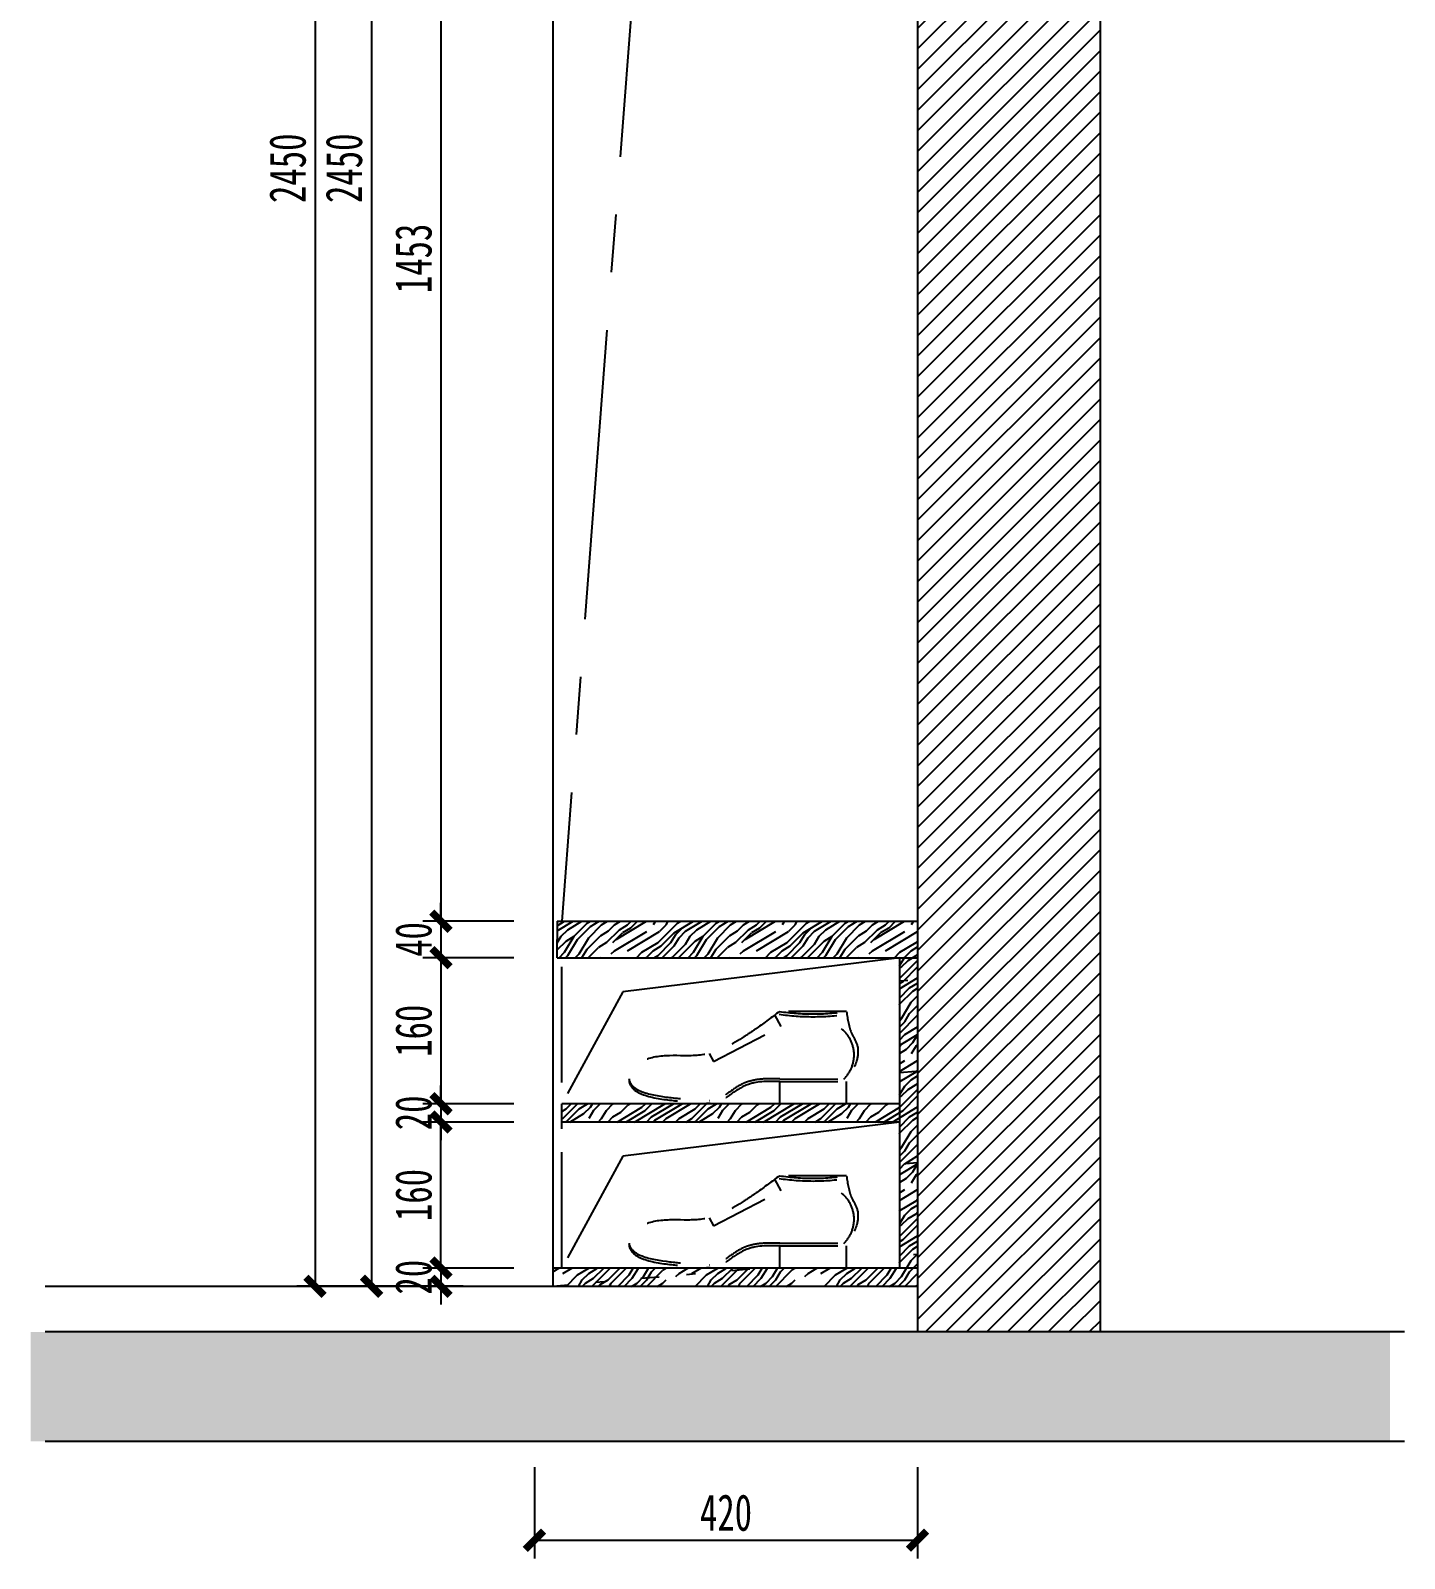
# Model space of a CAD drawing. Header units: millimetres. Extents: x 3104083 to 3173399, y -3165492 to -3044687.
# Drawn here: x 3134711 to 3136217, y -3051077 to -3049403 of the extents above; entities that cross this region are included whole.
import ezdxf

# ---------------------------------------------------------------- set-up
doc = ezdxf.new("R2010")
doc.units = ezdxf.units.MM
doc.header["$LTSCALE"] = 500
doc.header["$MEASUREMENT"] = 0
doc.header["$PDMODE"] = 2
doc.linetypes.add('CENTER', pattern=[50.8, 31.75, -6.35, 6.35, -6.35])
doc.linetypes.add('DASHED', pattern=[19.05, 12.7, -6.35])
doc.layers.get('0').update_dxf_attribs({"linetype": 'CONTINUOUS'})
doc.layers.get('DEFPOINTS').update_dxf_attribs({"linetype": 'CONTINUOUS'})
for name, color, linetype in [('A-土建墙（含管井、立管）', 6, 'CONTINUOUS'), ('D-节点填充', 250, 'CONTINUOUS'), ('D-节点尺寸', 5, 'CONTINUOUS'), ('D-造型粗线', 4, 'CONTINUOUS'), ('E-立面填充', 250, 'CONTINUOUS'), ('E-立面活动家具', 22, 'DASHED'), ('E-立面造型线', 3, 'CONTINUOUS'), ('W-尺寸', 5, 'CONTINUOUS')]:
    doc.layers.add(name, color=color, linetype=linetype)
doc.styles.add('DIM', font='SimSun.ttf', dxfattribs={"width": 0.7})
doc.dimstyles.new('20', dxfattribs={"dimscale": 20, "dimtxt": 2, "dimasz": 1, "dimexe": 1, "dimexo": 1, "dimgap": 0.5, "dimtad": 1, "dimdec": 0, "dimzin": 0, "dimdsep": 46, "dimtxsty": 'DIM', "dimblk": 'ARCHTICK', "dimcen": 0, "dimclrd": 5, "dimclre": 5, "dimclrt": 35, "dimadec": 0, "dimazin": 0, "dimtfac": 0.5, "dimtdec": 0, "dimtix": 1, "dimtmove": 2, "dimatfit": 2, "dimldrblk": 'A', "dimfxl": 0, "dimtolj": 1, "dimtzin": 0, "dimlwd": -1, "dimlwe": -1, "dimarcsym": 0})

# ---------------------------------------------------------------- blocks, each defined once
blk = doc.blocks.new('dfdfdhh')
at = {"layer": 'E-立面活动家具', "ltscale": 0.01}
for p, q in [((169384.3, -129033.6), (169310.8, -129033.6)), ((169311.2, -129107.5), (169381.3, -129107.6))]:
    blk.add_line(p, q, dxfattribs=at)
blk.add_lwpolyline([(169233.9, -129079.6), (169238.5, -129088.4), (169312.5, -129050.1), (169305.8, -129037.3)], dxfattribs=at)
blk.add_lwpolyline([(169311.1, -129134.7), (169311.1, -129110.4), (169384, -129110.4), (169384, -129134.7)], close=True, dxfattribs=at)
for centre, radius, start, end in [((169347.6, -128792), 247.3, 261.3395, 278.6605), ((169347.6, -128792), 244.3, 261.3395, 278.6605), ((169356, -129081.2), 36.6, 313.8118, 51.2985)]:
    blk.add_arc(centre, radius, start, end, dxfattribs=at)
for points, knots in [([(169310.8, -129033.6), (169302.5, -129039.8), (169289.9, -129049.3), (169264, -129066.7), (169226.1, -129088.4), (169182.4, -129077.9), (169156.9, -129089.6), (169148.5, -129095.2), (169146.7, -129102.1), (169142.5, -129124.1), (169194.2, -129132.1), (169222.6, -129133.5), (169234.9, -129134.2)], [0, 0, 0, 0, 31.711828, 48.79331, 96.806468, 160.998217, 174.056652, 183.591903, 190.509155, 195.275326, 250.828637, 292.604358, 292.604358, 292.604358, 292.604358]), ([(169384.3, -129033.6), (169385.5, -129042), (169387.4, -129055.2), (169397.9, -129071), (169396, -129090.9), (169388.6, -129102.9), (169384, -129110.4)], [0, 0, 0, 0, 25.789808, 40.639212, 56.626566, 83.82447, 83.82447, 83.82447, 83.82447]), ([(169145.8, -129108.1), (169148.7, -129122.2), (169195.1, -129129.2), (169222.4, -129130.6), (169234.6, -129131.3)], [199.373676, 199.373676, 199.373676, 199.373676, 250.828637, 292.604358, 292.604358, 292.604358, 292.604358]), ([(169311.2, -129107.5), (169308.5, -129107.4), (169305.9, -129107.4), (169298.3, -129107.3), (169293.5, -129107.4), (169286.3, -129108.2), (169284, -129108.6), (169279.6, -129109.6), (169277.5, -129110.1), (169273.5, -129111.5), (169271.6, -129112.3), (169264.7, -129115.7), (169260.1, -129118.8), (169254.6, -129122.8), (169253.6, -129123.6), (169251.6, -129125), (169250.7, -129125.7), (169248.7, -129127.1), (169247.7, -129127.7), (169245.9, -129128.7), (169245, -129129.1), (169243.4, -129129.8), (169242.7, -129130), (169241.2, -129130.4), (169240.4, -129130.6), (169238, -129130.9), (169236.3, -129131.1), (169234.6, -129131.3)], [0, 0, 0, 0, 7.954306, 7.954306, 22.333194, 22.333194, 29.512466, 29.512466, 35.781551, 35.781551, 42.050637, 42.050637, 58.414237, 58.414237, 62.14941, 62.14941, 65.884584, 65.884584, 69.784306, 69.784306, 73.180599, 73.180599, 75.971611, 75.971611, 78.762623, 78.762623, 84.07225, 84.07225, 84.07225, 84.07225]), ([(169311.1, -129110.4), (169299.3, -129110.1), (169279.7, -129109.6), (169258.9, -129122.8), (169246.3, -129133.1), (169238, -129133.9), (169234.9, -129134.2)], [0, 0, 0, 0, 35.415946, 58.703813, 74.57991, 84.07225, 84.07225, 84.07225, 84.07225])]:
    blk.add_open_spline(points, degree=3, knots=knots, dxfattribs=at)
blk = doc.blocks.new('_ArchTick')
at = {"color": 0, "linetype": 'ByBlock', "const_width": 0.4}
blk.add_lwpolyline([(-0.5, -0.5), (0.5, 0.5)], dxfattribs=at)
blk = doc.blocks.new('*D921')
at = {"layer": 'DEFPOINTS', "color": 0, "ltscale": 0.15}
for p in [(3135223.7, -3048328.5), (3135085, -3050778.5), (3135223.7, -3050778.5)]:
    blk.add_point(p, dxfattribs=at)
at = {"layer": 'W-尺寸', "color": 5, "ltscale": 0.15}
for p, q in [((3135165, -3048328.5), (3135065, -3048328.5)), ((3135085, -3048328.5), (3135085, -3050778.5)), ((3135165, -3050778.5), (3135065, -3050778.5))]:
    blk.add_line(p, q, dxfattribs=at)
at = {"layer": 'W-尺寸', "color": 5, "ltscale": 0.15, "xscale": 20, "yscale": 20, "zscale": 20}
for p, rotation in [((3135085, -3048328.5), 90), ((3135085, -3050778.5), 270)]:
    blk.add_blockref('_ArchTick', p, dxfattribs=dict(at, rotation=rotation))
at = {"layer": 'W-尺寸', "color": 35, "ltscale": 0.15, "insert": (3135055, -3049553.5), "char_height": 40, "attachment_point": 5, "rotation": 90, "style": 'DIM'}
blk.add_mtext('\\A1;2450', dxfattribs=at)
blk = doc.blocks.new('A')
for p, q in [((-1.435, 1.148), (-1.09, 1.437)), ((-1.435, 1.148), (-0.369, 0)), ((-1.09, 1.437), (0, 0)), ((-0.369, 0), (-2.127, 0)), ((-1.435, -1.148), (-0.369, 0)), ((-1.09, -1.437), (0, 0)), ((-1.435, -1.148), (-1.09, -1.437))]:
    blk.add_line(p, q)
for points in [[(-1.435, 1.148), (-1.09, 1.437), (-0.369, 0), (0, 0)], [(-1.435, -1.148), (-1.09, -1.437), (-0.369, 0), (0, 0)]]:
    blk.add_solid(points)
blk = doc.blocks.new('*D923')
at = {"layer": 'D-节点填充', "color": 5, "ltscale": 0.15}
for p, q in [((3135241.2, -3048926), (3135141.2, -3048926)), ((3135161.2, -3048926), (3135161.2, -3050378.5)), ((3135241.2, -3050378.5), (3135141.2, -3050378.5))]:
    blk.add_line(p, q, dxfattribs=at)
at = {"layer": 'DEFPOINTS', "color": 0, "ltscale": 0.15}
for p in [(3135371.1, -3048926), (3135161.2, -3050378.5), (3135396.1, -3050378.5)]:
    blk.add_point(p, dxfattribs=at)
at = {"layer": 'D-节点填充', "color": 5, "ltscale": 0.15, "xscale": 20, "yscale": 20, "zscale": 20}
for p, rotation in [((3135161.2, -3048926), 90), ((3135161.2, -3050378.5), 270)]:
    blk.add_blockref('_ArchTick', p, dxfattribs=dict(at, rotation=rotation))
at = {"layer": 'D-节点填充', "color": 35, "ltscale": 0.15, "insert": (3135131.2, -3049652.3), "char_height": 40, "attachment_point": 5, "rotation": 90, "style": 'DIM'}
blk.add_mtext('\\A1;1453', dxfattribs=at)
blk = doc.blocks.new('*D925')
at = {"layer": 'D-节点填充', "color": 5, "ltscale": 0.15}
for p, q in [((3135263.6, -3050976.7), (3135263.6, -3051076.7)), ((3135683.6, -3050976.7), (3135683.6, -3051076.7)), ((3135263.6, -3051056.7), (3135683.6, -3051056.7))]:
    blk.add_line(p, q, dxfattribs=at)
at = {"layer": 'DEFPOINTS', "color": 0, "ltscale": 0.15}
for p in [(3135263.6, -3050758.5), (3135683.6, -3050758.5), (3135683.6, -3051056.7)]:
    blk.add_point(p, dxfattribs=at)
at = {"layer": 'D-节点填充', "color": 5, "ltscale": 0.15, "xscale": 20, "yscale": 20, "zscale": 20, "rotation": 180}
blk.add_blockref('_ArchTick', (3135263.6, -3051056.7), dxfattribs=at)
at = {"layer": 'D-节点填充', "color": 5, "ltscale": 0.15, "xscale": 20, "yscale": 20, "zscale": 20}
blk.add_blockref('_ArchTick', (3135683.6, -3051056.7), dxfattribs=at)
at = {"layer": 'D-节点填充', "color": 35, "ltscale": 0.15, "insert": (3135473.6, -3051026.7), "char_height": 40, "attachment_point": 5, "style": 'DIM'}
blk.add_mtext('\\A1;420', dxfattribs=at)
blk = doc.blocks.new('*D926')
at = {"layer": 'D-节点填充', "color": 5, "ltscale": 0.15}
for p, q in [((3135241.2, -3050418.5), (3135141.2, -3050418.5)), ((3135161.2, -3050418.5), (3135161.2, -3050578.5)), ((3135241.2, -3050578.5), (3135141.2, -3050578.5))]:
    blk.add_line(p, q, dxfattribs=at)
at = {"layer": 'DEFPOINTS', "color": 0, "ltscale": 0.15}
for p in [(3135288.6, -3050418.5), (3135161.2, -3050578.5), (3135293.6, -3050578.5)]:
    blk.add_point(p, dxfattribs=at)
at = {"layer": 'D-节点填充', "color": 5, "ltscale": 0.15, "xscale": 20, "yscale": 20, "zscale": 20}
for p, rotation in [((3135161.2, -3050418.5), 90), ((3135161.2, -3050578.5), 270)]:
    blk.add_blockref('_ArchTick', p, dxfattribs=dict(at, rotation=rotation))
at = {"layer": 'D-节点填充', "color": 35, "ltscale": 0.15, "insert": (3135131.2, -3050498.5), "char_height": 40, "attachment_point": 5, "rotation": 90, "style": 'DIM'}
blk.add_mtext('\\A1;160', dxfattribs=at)
blk = doc.blocks.new('*D927')
at = {"layer": 'D-节点填充', "color": 5, "ltscale": 0.15}
for p, q in [((3135161.2, -3050378.5), (3135161.2, -3050358.5)), ((3135221.2, -3050378.5), (3135141.2, -3050378.5)), ((3135161.2, -3050378.5), (3135161.2, -3050418.5)), ((3135221.2, -3050418.5), (3135141.2, -3050418.5)), ((3135161.2, -3050418.5), (3135161.2, -3050438.5))]:
    blk.add_line(p, q, dxfattribs=at)
at = {"layer": 'DEFPOINTS', "color": 0, "ltscale": 0.15}
for p in [(3135241.2, -3050378.5), (3135161.2, -3050418.5), (3135241.2, -3050418.5)]:
    blk.add_point(p, dxfattribs=at)
at = {"layer": 'D-节点填充', "color": 5, "ltscale": 0.15, "xscale": 20, "yscale": 20, "zscale": 20}
for p, rotation in [((3135161.2, -3050378.5), 270), ((3135161.2, -3050418.5), 90)]:
    blk.add_blockref('_ArchTick', p, dxfattribs=dict(at, rotation=rotation))
at = {"layer": 'D-节点填充', "color": 35, "ltscale": 0.15, "insert": (3135131.2, -3050398.5), "char_height": 40, "attachment_point": 5, "rotation": 90, "style": 'DIM'}
blk.add_mtext('\\A1;40', dxfattribs=at)
blk = doc.blocks.new('*D1013')
at = {"layer": 'D-节点填充', "color": 5, "ltscale": 0.15}
for p, q in [((3135161.2, -3050758.5), (3135161.2, -3050738.5)), ((3135201.2, -3050758.5), (3135141.2, -3050758.5)), ((3135161.2, -3050758.5), (3135161.2, -3050778.5)), ((3135185.4, -3050778.5), (3135141.2, -3050778.5)), ((3135161.2, -3050778.5), (3135161.2, -3050798.5))]:
    blk.add_line(p, q, dxfattribs=at)
at = {"layer": 'DEFPOINTS', "color": 0, "ltscale": 0.15}
for p in [(3135221.2, -3050758.5), (3135161.2, -3050778.5), (3135205.4, -3050778.5)]:
    blk.add_point(p, dxfattribs=at)
at = {"layer": 'D-节点填充', "color": 5, "ltscale": 0.15, "xscale": 20, "yscale": 20, "zscale": 20}
for p, rotation in [((3135161.2, -3050758.5), 270), ((3135161.2, -3050778.5), 90)]:
    blk.add_blockref('_ArchTick', p, dxfattribs=dict(at, rotation=rotation))
at = {"layer": 'D-节点填充', "color": 35, "ltscale": 0.15, "insert": (3135131.2, -3050768.5), "char_height": 40, "attachment_point": 5, "rotation": 90, "style": 'DIM'}
blk.add_mtext('\\A1;20', dxfattribs=at)
blk = doc.blocks.new('*D1014')
at = {"layer": 'D-节点填充', "color": 5, "ltscale": 0.15}
for p, q in [((3135161.2, -3050578.5), (3135161.2, -3050558.5)), ((3135241.2, -3050578.5), (3135141.2, -3050578.5)), ((3135161.2, -3050578.5), (3135161.2, -3050598.5)), ((3135241.2, -3050598.5), (3135141.2, -3050598.5)), ((3135161.2, -3050598.5), (3135161.2, -3050618.5))]:
    blk.add_line(p, q, dxfattribs=at)
at = {"layer": 'DEFPOINTS', "color": 0, "ltscale": 0.15}
for p in [(3135293.6, -3050578.5), (3135161.2, -3050598.5), (3135293.6, -3050598.5)]:
    blk.add_point(p, dxfattribs=at)
at = {"layer": 'D-节点填充', "color": 5, "ltscale": 0.15, "xscale": 20, "yscale": 20, "zscale": 20}
for p, rotation in [((3135161.2, -3050578.5), 270), ((3135161.2, -3050598.5), 90)]:
    blk.add_blockref('_ArchTick', p, dxfattribs=dict(at, rotation=rotation))
at = {"layer": 'D-节点填充', "color": 35, "ltscale": 0.15, "insert": (3135131.2, -3050588.5), "char_height": 40, "attachment_point": 5, "rotation": 90, "style": 'DIM'}
blk.add_mtext('\\A1;20', dxfattribs=at)
blk = doc.blocks.new('*D928')
at = {"layer": 'D-节点填充', "color": 5, "ltscale": 0.15}
for p, q in [((3135241.2, -3050598.5), (3135141.2, -3050598.5)), ((3135161.2, -3050758.5), (3135161.2, -3050598.5)), ((3135241.2, -3050758.5), (3135141.2, -3050758.5))]:
    blk.add_line(p, q, dxfattribs=at)
at = {"layer": 'DEFPOINTS', "color": 0, "ltscale": 0.15}
for p in [(3135161.2, -3050598.5), (3135293.6, -3050598.5), (3135293.6, -3050758.5)]:
    blk.add_point(p, dxfattribs=at)
at = {"layer": 'D-节点填充', "color": 5, "ltscale": 0.15, "xscale": 20, "yscale": 20, "zscale": 20}
for p, rotation in [((3135161.2, -3050598.5), 90), ((3135161.2, -3050758.5), 270)]:
    blk.add_blockref('_ArchTick', p, dxfattribs=dict(at, rotation=rotation))
at = {"layer": 'D-节点填充', "color": 35, "ltscale": 0.15, "insert": (3135131.2, -3050678.5), "char_height": 40, "attachment_point": 5, "rotation": 90, "style": 'DIM'}
blk.add_mtext('\\A1;160', dxfattribs=at)
blk = doc.blocks.new('*D973')
at = {"layer": 'D-节点尺寸', "color": 5, "ltscale": 0.15}
for p, q in [((3135103.2, -3048328.5), (3135003.2, -3048328.5)), ((3135023.2, -3048328.5), (3135023.2, -3050778.5)), ((3135103.2, -3050778.5), (3135003.2, -3050778.5))]:
    blk.add_line(p, q, dxfattribs=at)
at = {"layer": 'DEFPOINTS', "color": 0, "ltscale": 0.15}
for p in [(3135205.4, -3048328.5), (3135023.2, -3050778.5), (3135253.1, -3050778.5)]:
    blk.add_point(p, dxfattribs=at)
at = {"layer": 'D-节点尺寸', "color": 5, "ltscale": 0.15, "xscale": 20, "yscale": 20, "zscale": 20}
for p, rotation in [((3135023.2, -3048328.5), 90), ((3135023.2, -3050778.5), 270)]:
    blk.add_blockref('_ArchTick', p, dxfattribs=dict(at, rotation=rotation))
at = {"layer": 'D-节点尺寸', "color": 35, "ltscale": 0.15, "insert": (3134993.2, -3049553.5), "char_height": 40, "attachment_point": 5, "rotation": 90, "style": 'DIM'}
blk.add_mtext('\\A1;2450', dxfattribs=at)

msp = doc.modelspace()

# ---------------------------------------------------------------- hatches: boundary and pattern name
at = {"layer": 'D-节点填充', "ltscale": 0.15}
h = msp.add_hatch(dxfattribs=at)
h.set_pattern_fill('ANSI31', color=256, scale=5, style=0)
h.set_pattern_definition([(45, (3132691.848, -3048328.548), (-11.22532, 11.22532), [])])
h.paths.add_polyline_path([(3135883.648, -3047848.548), (3135683.648, -3047848.548), (3135683.648, -3050828.548), (3135883.648, -3050828.548)])
h = msp.add_hatch(dxfattribs=at)
h.set_pattern_fill('PANEL', color=256, scale=100, angle=45, style=0, pattern_type=2)
h.set_pattern_definition([(5, (3135280.65, -3050778.55), (-8.716, 99.62), [20, -30, 10, -40]), (45, (3135328.38, -3050727.28), (-70.71, 70.71), [20, -80]), (45, (3135317.77, -3050730.82), (-70.71, 70.71), [10, -90]), (45, (3135277.11, -3050767.94), (-70.71, 70.71), [5, -70, 5, -20]), (45, (3135298.33, -3050739.66), (-70.71, 70.71), [20, -30, 5, -45]), (45, (3135278.88, -3050755.57), (-70.71, 70.71), [15, -85]), (45, (3135294.79, -3050736.12), (-70.71, 70.71), [30, -70]), (45, (3135271.81, -3050755.57), (-70.71, 70.71), [20, -80]), (45, (3135298.33, -3050725.51), (-70.71, 70.71), [50, -50]), (45, (3135273.58, -3050743.19), (-70.71, 70.71), [10, -30, 20, -40]), (45, (3135321.31, -3050691.93), (-70.71, 70.71), [20, -80]), (45, (3135305.4, -3050704.3), (-70.71, 70.71), [10, -90]), (45, (3135289.49, -3050716.68), (-70.71, 70.71), [10, -90]), (45, (3135252.36, -3050750.26), (-70.71, 70.71), [20, -80]), (45, (3135285.95, -3050713.14), (-70.71, 70.71), [20, -80]), (45, (3135282.42, -3050709.6), (-70.71, 70.71), [20, -20, 20, -40]), (45, (3135264.74, -3050720.21), (-70.71, 70.71), [10, -50, 20, -20]), (45, (3135277.11, -3050704.3), (-70.71, 70.71), [30, -70]), (45, (3135273.58, -3050700.77), (-70.71, 70.71), [20, -80]), (45, (3135243.52, -3050727.28), (-70.71, 70.71), [30, -40, 10, -20]), (45, (3135239.99, -3050723.75), (-70.71, 70.71), [50, -50]), (45, (3135280.65, -3050679.55), (-70.71, 70.71), [10, -90]), (45, (3135257.67, -3050699), (-70.71, 70.71), [20, -80]), (45, (3135241.76, -3050711.37), (-70.71, 70.71), [10, -40, 10, -40]), (45, (3135232.92, -3050716.68), (-70.71, 70.71), [10, -30, 20, -40]), (45, (3135245.29, -3050700.77), (-70.71, 70.71), [10, -50, 10, -30]), (45, (3135257.67, -3050684.86), (-70.71, 70.71), [30, -70]), (45, (3135225.85, -3050709.6), (-70.71, 70.71), [20, -80]), (45, (3135259.43, -3050672.48), (-70.71, 70.71), [10, -90]), (45, (3135271.81, -3050656.57), (-70.71, 70.71), [10, -90]), (59.036, (3135324.842, -3050723.747), (70.7107, 70.7107), [10.3, -402.011]), (59.036, (3135316.003, -3050700.766), (70.7107, 70.7107), [10.3, -402.01]), (59.036, (3135266.506, -3050665.41), (70.7107, 70.7107), [10.3, -402.011]), (59.036, (3135271.81, -3050713.14), (70.7107, 70.7107), [10.3, -402.011]), (59.036, (3135275.345, -3050688.392), (70.7107, 70.7107), [10.3, -402.011]), (59.036, (3135287.72, -3050686.624), (70.7107, 70.7107), [10.3, -402.011]), (59.036, (3135239.99, -3050709.605), (70.7107, 70.7107), [10.3, -402.011]), (59.036, (3135271.81, -3050684.856), (70.7107, 70.7107), [10.3, -402.011]), (59.036, (3135312.468, -3050697.23), (70.7107, 70.7107), [20.6, -391.71]), (59.036, (3135300.093, -3050698.998), (70.7107, 70.7107), [20.6, -391.711]), (59.036, (3135296.558, -3050695.463), (70.7107, 70.7107), [20.6, -391.711]), (210.964, (3135298.326, -3050739.657), (-70.7107, -70.7107), [10.3, -20.6, 10.3, -371.1106]), (210.964, (3135273.577, -3050743.192), (-70.7107, -70.7107), [10.3, -402.011]), (210.964, (3135241.757, -3050711.373), (-70.7107, -70.7107), [20.6, -391.711]), (239.036, (3135328.378, -3050727.282), (-70.7107, -70.7107), [10.3, -402.011]), (30.964, (3135342.52, -3050713.14), (70.7107, 70.7107), [10.3, -402.01]), (30.964, (3135296.558, -3050709.605), (70.7107, 70.7107), [10.3, -402.011]), (30.964, (3135298.326, -3050683.088), (70.7107, 70.7107), [10.3, -402.01]), (30.964, (3135264.738, -3050706.07), (70.7107, 70.7107), [10.3, -402.011]), (30.964, (3135248.828, -3050704.301), (70.7107, 70.7107), [10.3, -402.011]), (30.964, (3135252.364, -3050693.695), (70.7107, 70.7107), [10.3, -402.011]), (30.964, (3135264.738, -3050706.07), (70.7107, 70.7107), [10.3, -402.011]), (30.964, (3135275.345, -3050674.25), (70.7107, 70.7107), [41.2, -371.111]), (30.964, (3135280.648, -3050764.406), (70.7107, 70.7107), [41.2, -371.111]), (30.964, (3135282.416, -3050752.03), (70.7107, 70.7107), [41.2, -371.111]), (30.964, (3135285.95, -3050741.425), (70.7107, 70.7107), [10.3, -20.6, 20.6, -360.8106]), (30.964, (3135280.648, -3050736.121), (70.7107, 70.7107), [20.6, -20.6, 20.6, -350.5106]), (30.964, (3135266.506, -3050736.121), (70.7107, 70.7107), [41.2, -371.111]), (30.964, (3135254.131, -3050737.89), (70.7107, 70.7107), [41.2, -371.111]), (30.964, (3135250.596, -3050734.354), (70.7107, 70.7107), [41.2, -371.111]), (30.964, (3135278.88, -3050663.643), (70.7107, 70.7107), [10.3, -402.011]), (30.964, (3135278.88, -3050649.5), (70.7107, 70.7107), [20.6, -391.71]), (30.964, (3135239.99, -3050695.463), (70.7107, 70.7107), [20.6, -391.711]), (30.964, (3135294.79, -3050764.406), (70.7107, 70.7107), [41.2, -371.111]), (30.964, (3135287.72, -3050672.482), (70.7107, 70.7107), [30.9, -381.411]), (30.964, (3135300.093, -3050670.714), (70.7107, 70.7107), [61.8, -350.51])])
h.paths.add_polyline_path([(3135683.648, -3050398.548), (3135683.648, -3050378.548), (3135288.648, -3050378.548), (3135288.648, -3050398.548)])
h.paths.add_polyline_path([(3135288.648, -3050398.548), (3135288.648, -3050418.548), (3135683.648, -3050418.548), (3135683.648, -3050398.548)])
h.paths.add_polyline_path([(3135663.648, -3050758.548), (3135683.648, -3050758.548), (3135683.648, -3050418.548), (3135663.648, -3050418.548)])
h.paths.add_polyline_path([(3135293.648, -3050578.522), (3135293.648, -3050598.522), (3135663.648, -3050598.522), (3135663.648, -3050578.522)])
h.paths.add_polyline_path([(3135283.648, -3050758.548), (3135283.648, -3050778.548), (3135683.648, -3050778.548), (3135683.648, -3050758.548)])
at = {"layer": 'E-立面填充', "ltscale": 0.15}
msp.add_hatch(color=256, dxfattribs=at).paths.add_polyline_path([(3136201.463, -3050828.548), (3134711.263, -3050828.548), (3134711.263, -3050948.548), (3136201.463, -3050948.548)])

# ---------------------------------------------------------------- linework, layer by layer
at = {"layer": 'A-土建墙（含管井、立管）', "color": 6}
for p, q in [((3135683.648, -3047848.548), (3135683.648, -3050828.548)), ((3135883.648, -3047848.548), (3135883.648, -3050828.548)), ((3136217.348, -3050828.548), (3134727.148, -3050828.548)), ((3136217.348, -3050948.548), (3134727.148, -3050948.548))]:
    msp.add_line(p, q, dxfattribs=at)
at = {"layer": 'D-造型粗线', "ltscale": 0.15}
msp.add_line((3135683.648, -3050778.548), (3134727.148, -3050778.548), dxfattribs=at)
at = {"layer": 'E-立面造型线', "ltscale": 0.15}
for p, q in [((3135283.648, -3048428.548), (3135283.648, -3050758.548)), ((3135288.648, -3050378.548), (3135683.648, -3050378.548)), ((3135288.648, -3050378.548), (3135288.648, -3050398.548)), ((3135288.648, -3050418.548), (3135288.648, -3050398.548)), ((3135288.648, -3050418.548), (3135683.648, -3050418.548)), ((3135663.648, -3050418.548), (3135663.648, -3050758.548)), ((3135663.648, -3050578.522), (3135293.648, -3050578.522)), ((3135293.648, -3050598.522), (3135293.648, -3050578.522)), ((3135663.648, -3050598.522), (3135293.648, -3050598.522)), ((3135683.648, -3050758.548), (3135283.648, -3050758.548)), ((3135283.648, -3050758.548), (3135283.648, -3050778.548))]:
    msp.add_line(p, q, dxfattribs=at)
at = {"layer": 'E-立面造型线', "color": 146, "linetype": 'CENTER', "ltscale": 0.02}
for p, q in [((3135381.752, -3049224.307), (3135293.648, -3050378.548)), ((3135663.648, -3050418.548), (3135360.648, -3050455.789)), ((3135663.648, -3050598.522), (3135360.648, -3050635.764))]:
    msp.add_line(p, q, dxfattribs=at)
at = {"layer": 'E-立面造型线', "color": 146, "linetype": 'CENTER', "ltscale": 0.008}
for p, q in [((3135293.648, -3050758.496), (3135293.648, -3050418.548)), ((3135360.648, -3050455.789), (3135293.648, -3050578.522)), ((3135360.648, -3050635.764), (3135293.648, -3050758.496))]:
    msp.add_line(p, q, dxfattribs=at)

# ---------------------------------------------------------------- block references
for p in [(2966221.443, -2921443.813), (2966221.443, -2921623.838)]:
    msp.add_blockref('dfdfdhh', p)

# ---------------------------------------------------------------- dimensions: what is measured, and where the dimension line sits
at = {"layer": 'D-节点填充', "ltscale": 0.15}
for base, p1, p2, angle, picture, middle in [((3135161.247904335, -3050378.547701444), (3135371.147904332, -3048926.047701442), (3135396.147904332, -3050378.547701444), 90, '*D923', (3135131.247904335, -3049652.297701443)), ((3135161.248, -3050418.548), (3135241.248, -3050378.548), (3135241.248, -3050418.548), 90, '*D927', (3135131.248, -3050398.548)), ((3135161.248, -3050578.522), (3135288.648, -3050418.548), (3135293.648, -3050578.522), 90, '*D926', (3135131.248, -3050498.535)), ((3135161.248, -3050598.522), (3135293.648, -3050578.522), (3135293.648, -3050598.522), 90, '*D1014', (3135131.248, -3050588.522)), ((3135161.248, -3050598.522), (3135293.648, -3050758.496), (3135293.648, -3050598.522), 270, '*D928', (3135131.248, -3050678.509)), ((3135161.248, -3050778.548), (3135221.248, -3050758.548), (3135205.398, -3050778.548), 90, '*D1013', (3135131.248, -3050768.548))]:
    dim = msp.add_linear_dim(base=base, p1=p1, p2=p2, angle=angle, dimstyle='20', dxfattribs=at)
    dim.commit()
    dim.dimension.update_dxf_attribs({"geometry": picture, "text_midpoint": middle})
dim = msp.add_linear_dim(base=(3135683.648, -3051056.689), p1=(3135263.648, -3050758.548), p2=(3135683.648, -3050758.548), dimstyle='20', dxfattribs=at)
dim.commit()
dim.dimension.update_dxf_attribs({"geometry": '*D925', "text_midpoint": (3135473.648, -3051026.689)})
at = {"layer": 'D-节点尺寸', "ltscale": 0.15}
dim = msp.add_linear_dim(base=(3135023.21, -3050778.548), p1=(3135205.398, -3048328.548), p2=(3135253.11, -3050778.548), angle=90, dimstyle='20', dxfattribs=at)
dim.commit()
dim.dimension.update_dxf_attribs({"geometry": '*D973', "text_midpoint": (3134993.21, -3049553.548)})
at = {"layer": 'W-尺寸', "ltscale": 0.15}
dim = msp.add_linear_dim(base=(3135085.048, -3050778.548), p1=(3135223.728, -3048328.548), p2=(3135223.728, -3050778.548), angle=90, dimstyle='20', dxfattribs=at)
dim.commit()
dim.dimension.update_dxf_attribs({"geometry": '*D921', "text_midpoint": (3135055.048, -3049553.548)})

doc.saveas('drawing.dxf')
